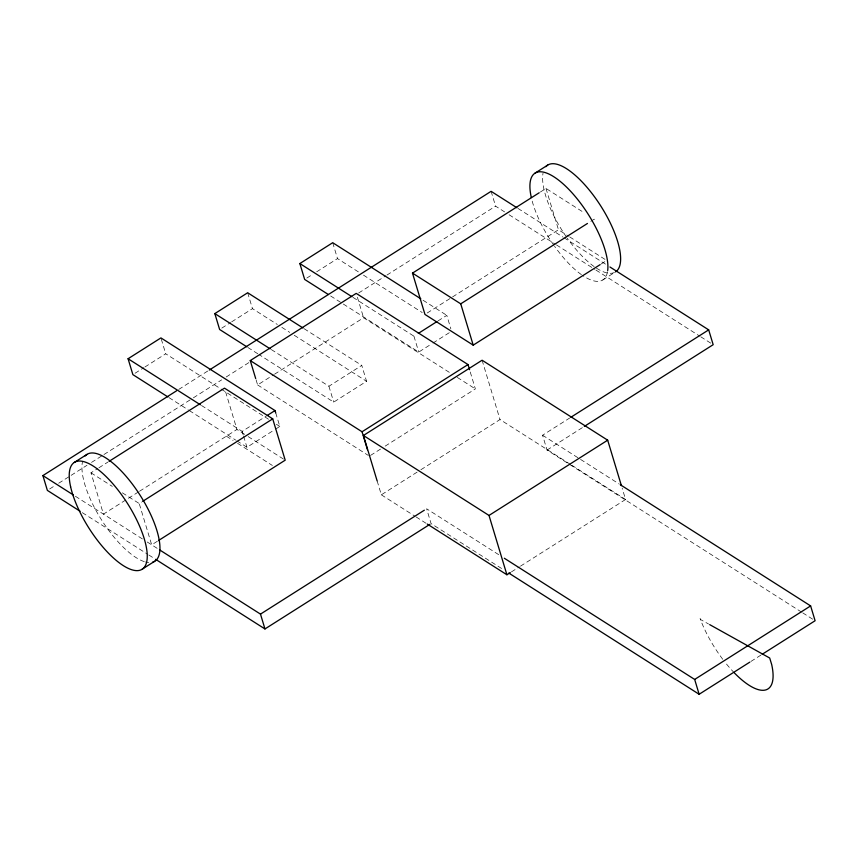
<?xml version="1.0" encoding="UTF-8"?>
<svg xmlns="http://www.w3.org/2000/svg" width="858" height="858" viewBox="0 0 858 858"><rect width="100%" height="100%" fill="white"/><g stroke="black" fill="none" stroke-linecap="round" stroke-linejoin="round"><path stroke-width="0.64" stroke-dasharray="4.29 3.22" d="M135.071 373.241L143.822 367.685M144.916 366.988L165.723 353.796L219.938 388.32M221.814 328.099L230.577 322.544M231.671 321.847L252.477 308.655L277.327 324.474M306.842 278.046L312.323 274.571M316.699 271.793L337.505 258.601L358.966 272.265M178.721 389.435L208.151 370.774M49.646 488.974L54.172 486.1M58.698 483.226L70.013 476.051M71.15 475.332L86.99 465.283M91.516 462.408L102.842 455.233M103.968 454.515L192.256 398.53M193.382 397.812L221.675 379.858M226.201 376.994L248.841 362.634M358.633 293.007L385.789 275.783M386.926 275.064L495.581 206.156L504.601 211.894M138.406 491.966L103.453 514.135L90.98 472.822L97.769 468.522M98.906 467.803L107.958 462.054M540.347 192.042L545.999 188.449L584.148 212.741M256.07 379.815L257.625 384.942L273.402 374.935M274.528 374.217L363.577 317.75L450.525 373.112M139.543 491.248L236.958 429.461L247.061 435.885M427.22 312.998L558.472 229.762L568.575 236.186M201.501 405.491L242.16 431.381L266.248 416.109M122.394 492.824L139.221 503.539L141.484 502.102M271.31 349.56L328.914 386.239L361.765 365.411L366.559 381.295L333.708 402.123L259.159 354.654M590.851 221.321L594.24 219.165L595.002 221.664M352.949 297.351L413.942 336.186L416.13 334.792M438.03 320.903L446.793 315.358L450.847 328.796M236.797 440.798L246.965 447.265L274.335 429.912M275.429 429.214L279.805 426.437L275.75 412.998M330.641 295.978L418.747 352.07L431.885 343.736M432.979 343.05L449.399 332.625M157.325 541.269L151.694 544.851L139.221 503.539M601.179 263.985L605.834 261.036M602.809 279.955L614.467 272.565M370.538 455.405L380.684 448.981M385.188 446.117L475.364 388.921L469.948 370.978M377.145 480.93L381.338 494.809L419.766 470.441M420.903 469.723L500.01 419.541L570.645 464.521M801.587 612.129L547.039 450.053L542.567 435.221L569.691 418.018M547.039 450.053L583.204 427.112M511.432 571.9L519.347 566.881M520.474 566.162L625.579 499.495L622.157 488.138M750.932 661.432L761.067 655.008M700.096 618.328L700.45 619.487L708.526 623.981M569.691 236.905L606.713 260.478M517.996 208.44L562.816 236.99M563.942 237.698L605.448 264.125M509.105 214.768L555.33 244.198M556.456 244.916L594.787 269.326M595.913 270.034L699.635 336.079M700.761 336.797L710.907 343.254M423.069 300.246L446.793 315.358M363.481 275.139L422.222 312.537M457.303 377.423L475.364 388.921M542.567 435.221L619.154 483.987M571.771 465.229L625.579 499.495M802.713 612.848L812.848 619.304M304.15 328.721L361.765 365.411M281.842 327.348L289.747 332.389M294.262 335.264L366.559 381.295M247.865 347.469L258.033 353.936M257.625 384.942L368.275 455.405M498.691 554.665L426.608 508.762L431.081 523.595L504.289 570.205M221.074 389.039L268.511 419.24M276.415 424.281L279.805 426.437M381.338 494.809L414.972 516.226M416.098 516.934L426.19 523.369M248.177 436.604L285.199 460.178M169.026 397.64L188.224 409.867M189.35 410.585L235.671 440.079M226.373 436.186L233.097 440.465M237.591 443.329L272.361 465.465M90.98 472.822L112.301 486.389M75.418 496.278L142.718 539.135M147.201 541.988L158.419 549.131M82.325 512.655L147.715 554.289M148.842 555.008L154.483 558.601M545.999 188.449L558.472 229.762M491.108 191.323L495.581 206.156M482.099 360.231L500.01 419.541M413.942 336.186L418.747 352.07M357.389 297.233L363.577 317.75M332.711 242.707L337.505 258.601M328.914 386.239L333.708 402.123M247.672 292.76L252.477 308.655M242.16 431.381L243.275 435.049M243.64 436.272L246.965 447.265M225.622 391.902L236.958 429.461M161.293 339.125L165.723 353.796M734.351 672.886A63.256 22.876 57.6 0 1 725.074 662.279M722.747 659.276A63.256 22.876 57.6 0 1 700.45 619.487M148.702 562.537A63.256 22.876 57.6 0 1 145.463 561.979M144.316 561.636A63.256 22.876 57.6 0 1 100.407 518.093A63.256 22.876 57.6 0 1 82.572 461.432M614.478 272.469A63.256 22.876 57.6 0 1 595.205 267.331M594.133 266.581A63.256 22.876 57.6 0 1 567.31 238.224M566.58 237.183A63.256 22.876 57.6 0 1 543.017 173.295M607.507 271.761A63.256 22.876 57.6 0 1 582.485 275.397M581.413 274.646A63.256 22.876 57.6 0 1 554.59 246.289M553.86 245.249A63.256 22.876 57.6 0 1 531.831 199.764"/><path stroke-width="1.29" d="M167.889 396.922L132.872 374.624L128.078 358.741L160.929 337.902L275.01 410.553L275.75 412.998M246.739 346.75L219.627 329.483L214.832 313.599L247.672 292.76L303.024 328.003M328.378 294.53L304.654 279.429L299.86 263.545L332.711 242.707L420.817 298.809M80.073 511.218L47.372 490.401L42.9 475.579L176.458 390.873M209.277 370.055L491.108 191.323L516.87 207.733M74.314 462.43L87.033 454.365M534.995 173.166L547.704 165.101M255.684 378.539L250.268 360.585L356.22 293.382L468.007 364.564L469.562 369.691M109.084 461.347L224.485 388.148L272.726 418.865L285.199 460.178L158.462 540.561M600.171 264.629L473.208 345.152L424.967 314.436L412.494 273.123L539.21 192.76M267.342 415.411L275.01 410.553M142.61 501.383L272.726 418.865M412.494 273.123L460.735 303.839L587.451 223.466M418.329 333.408L436.936 321.6M142.128 569.219L154.848 561.164M250.268 360.585L362.055 431.767L468.007 364.564M377.145 480.93L363.427 435.489L482.099 360.231L607.678 440.186L621.396 485.617M159.545 549.849L260.489 614.114L424.345 510.199M570.817 417.299L708.687 329.869L713.17 344.691L584.33 426.405M155.609 559.319L264.961 628.946L429.955 524.313M363.427 435.489L489.006 515.444L607.678 440.186M427.305 524.077L506.906 574.763L510.306 572.618M504.322 558.247L694.669 679.439L810.628 605.909L815.1 620.731L762.183 654.289M508.805 573.08L699.141 694.272L749.806 662.14M709.684 624.624L769.701 658.022L771.685 664.532A63.256 22.876 57.6 0 1 734.351 672.886M609.941 266.988L708.687 329.869M299.86 263.545L351.823 296.632M620.28 484.706L810.628 605.909M214.832 313.599L270.173 348.841M128.078 358.741L200.375 404.772M42.9 475.579L73.177 494.851M694.669 679.439L699.141 694.272M460.735 303.839L473.208 345.152M489.006 515.444L506.906 574.763M362.055 431.767L367.471 449.71M260.489 614.114L264.961 628.946M85.199 455.941A63.256 22.876 57.6 0 1 140.208 495.42A63.256 22.876 57.6 0 1 152.649 562.162M545.881 166.677A63.256 22.876 57.6 0 1 599.088 203.389A63.256 22.876 57.6 0 1 615.529 271.9M531.306 197.533A63.256 22.876 57.6 0 1 565.712 186.283A63.256 22.876 57.6 0 1 607.689 270.57M70.624 486.797A63.256 22.876 57.6 0 0 135.993 570.602A63.256 22.876 57.6 0 0 118.061 490.09A63.256 22.876 57.6 0 0 70.624 486.797"/></g></svg>
